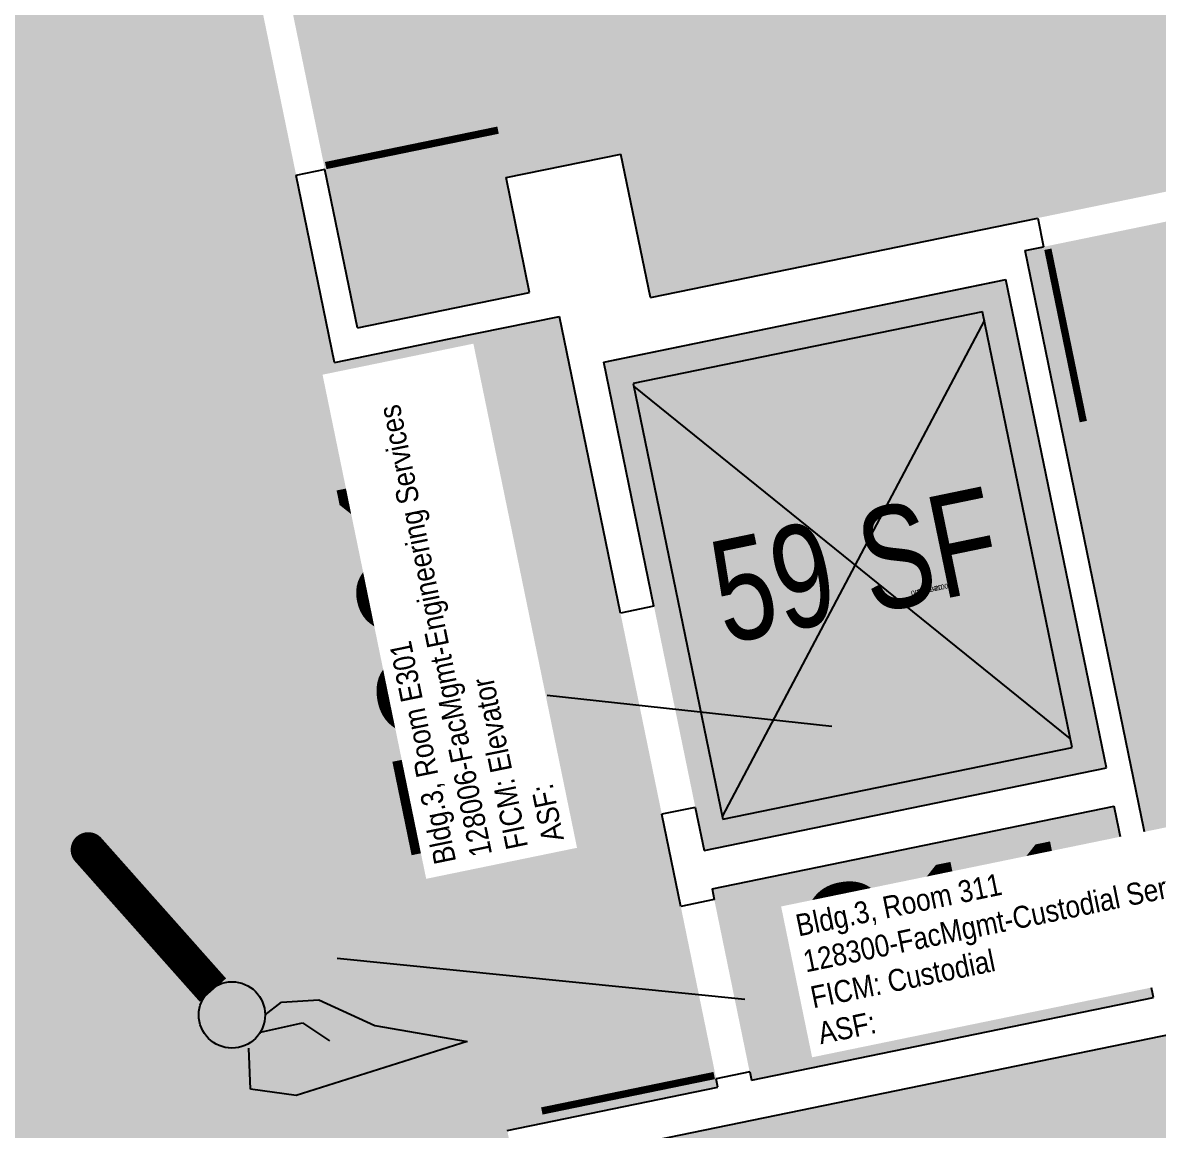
# Model space of a CAD drawing. Header units: inches. Extents: x 69197310 to 69201220, y 27671033 to 27674904.
# Drawn here: x 69198253.9 to 69198486.2, y 27672669.9 to 27672896.5 of the extents above; entities that cross this region are included whole.
import ezdxf
from ezdxf.enums import TextEntityAlignment as Align

# ---------------------------------------------------------------- set-up
doc = ezdxf.new("R2010")
doc.units = ezdxf.units.IN
doc.header["$LTSCALE"] = 100
doc.header["$MEASUREMENT"] = 0
doc.layers.get('0').update_dxf_attribs({"linetype": 'CONTINUOUS'})
for name, color, linetype in [('A-DOOR', 2, 'CONTINUOUS'), ('A-FLOR', 3, 'CONTINUOUS'), ('A-IDEN-ICON', 4, 'CONTINUOUS'), ('A-IDEN-RNUM', 7, 'CONTINUOUS'), ('A-IDEN-SNUM', 4, 'CONTINUOUS'), ('A-IDEN-VNUM', 4, 'CONTINUOUS'), ('A-WALL', 5, 'CONTINUOUS'), ('AREA-TEXT', 3, 'CONTINUOUS'), ('Rooms-Category-Color', 7, 'CONTINUOUS'), ('Rooms-College-Color', 7, 'CONTINUOUS'), ('Rooms-Department-Color', 7, 'CONTINUOUS'), ('Rooms-Division-Color', 7, 'CONTINUOUS'), ('Rooms-Information', 7, 'CONTINUOUS')]:
    doc.layers.add(name, color=color, linetype=linetype)
doc.styles.add('CP_AREA', font='arial.ttf', dxfattribs={"height": 15})
doc.styles.add('CP_ROOMSNUMBER', font='arial.ttf', dxfattribs={"height": 1})
doc.styles.add('CP_ROOMVNUMBER', font='arial.ttf', dxfattribs={"width": 0.85, "height": 0.075})

# ---------------------------------------------------------------- blocks, each defined once
blk = doc.blocks.new('CPCUST')
for p, q in [((0.02968, -0.03408), (0.03759, -0.03024)), ((0.03759, -0.03024), (0.05334, -0.03237)), ((0.05334, -0.03237), (0.07452, -0.04789)), ((0.02622, -0.04085), (0.04458, -0.04056)), ((0.04458, -0.04056), (0.05434, -0.05052)), ((0.01711, -0.0639), (0.02001, -0.04662)), ((0.07452, -0.04789), (0.11174, -0.06252)), ((0.11174, -0.06252), (0.03577, -0.07045)), ((0.03577, -0.07045), (0.01711, -0.0639))]:
    blk.add_line(p, q)
at = {"const_width": 0.015}
blk.add_lwpolyline([(-0.03, 0.05), (0.01, -0.01928)], dxfattribs=at)
at = {"const_width": 0.0075}
blk.add_lwpolyline([(-0.03325, 0.04812, 1), (-0.02675, 0.05188, 1)], format="xyb", close=True, dxfattribs=at)
blk.add_circle((0.01582, -0.03127), 0.01414)

msp = doc.modelspace()

# ---------------------------------------------------------------- hatches: boundary and pattern name
at = {"layer": 'Rooms-Category-Color', "true_color": 0xadadad}
for points in [[(69199816.4, 27673358.05), (69199828.68, 27673298.3), (69198309.48, 27672986.04), (69198314.32, 27672962.53), (69198284.89, 27672956.48), (69198286.1, 27672950.6), (69198292.02, 27672951.82), (69198317.69, 27672826.93), (69198363.68, 27672836.38), (69198396.1, 27672678.68), (69198353, 27672669.82), (69198362.16, 27672625.25), (69198279.88, 27672608.34), (69198270.22, 27672655.36), (69198240.77, 27672649.31), (69198208.86, 27672804.56), (69198235.31, 27672810), (69198209.64, 27672934.89), (69198215.59, 27672936.11), (69198214.38, 27672941.99), (69198184.92, 27672935.93), (69198180.09, 27672959.44), (69198130.19, 27672949.18), (69198125.72, 27672970.93), (69198119.84, 27672969.73), (69198124.31, 27672947.97), (69197542.48, 27672828.38), (69197530.2, 27672888.13), (69198112.3, 27673007.59), (69198112.6, 27673004.99), (69198118.47, 27673006.2), (69198118.11, 27673008.94)], [(69198458.93, 27672849.83), (69198524.55, 27672863.32), (69198555.76, 27672711.5), (69198490.13, 27672698.01)], [(69198372.75, 27672827.02), (69198455.03, 27672843.93), (69198475.57, 27672744.02), (69198393.29, 27672727.11)], [(69198394.9, 27672719.27), (69198477.18, 27672736.18), (69198485.23, 27672697), (69198402.95, 27672680.09)], [(69198396.86, 27672534.64), (69198454.21, 27672552.39), (69198439.45, 27672607.48), (69198445.19, 27672609.26), (69198456.99, 27672562.67), (69198619.49, 27672612.95), (69198617.52, 27672618.63), (69198672.96, 27672635.78), (69198643.25, 27672721.31), (69198363.47, 27672663.81)]]:
    msp.add_hatch(color=253, dxfattribs=at).paths.add_polyline_path(points)
at = {"layer": 'Rooms-Category-Color', "true_color": 0xe3c5e1}
msp.add_hatch(color=254, dxfattribs=at).paths.add_polyline_path([(69198316.57, 27672981.37), (69198321.4, 27672957.86), (69198297.89, 27672953.03), (69198322.36, 27672834.01), (69198357.58, 27672841.25), (69198352.75, 27672864.76), (69198376.25, 27672869.59), (69198382.29, 27672840.21), (69198496.79, 27672863.74), (69198495.69, 27672869.64), (69198498.63, 27672870.25), (69198493.8, 27672893.75), (69198711.25, 27672938.45), (69198710.85, 27672940.41), (69198737.3, 27672945.85), (69198713.24, 27673062.9)])
at = {"layer": 'Rooms-College-Color', "true_color": 0xadadad}
for points in [[(69199816.4, 27673358.05), (69199828.68, 27673298.3), (69198309.48, 27672986.04), (69198314.32, 27672962.53), (69198284.89, 27672956.48), (69198286.1, 27672950.6), (69198292.02, 27672951.82), (69198317.69, 27672826.93), (69198363.68, 27672836.38), (69198396.1, 27672678.68), (69198353, 27672669.82), (69198362.16, 27672625.25), (69198279.88, 27672608.34), (69198270.22, 27672655.36), (69198240.77, 27672649.31), (69198208.86, 27672804.56), (69198235.31, 27672810), (69198209.64, 27672934.89), (69198215.59, 27672936.11), (69198214.38, 27672941.99), (69198184.92, 27672935.93), (69198180.09, 27672959.44), (69198130.19, 27672949.18), (69198125.72, 27672970.93), (69198119.84, 27672969.73), (69198124.31, 27672947.97), (69197542.48, 27672828.38), (69197530.2, 27672888.13), (69198112.3, 27673007.59), (69198112.6, 27673004.99), (69198118.47, 27673006.2), (69198118.11, 27673008.94)], [(69198458.93, 27672849.83), (69198524.55, 27672863.32), (69198555.76, 27672711.5), (69198490.13, 27672698.01)], [(69198372.75, 27672827.02), (69198455.03, 27672843.93), (69198475.57, 27672744.02), (69198393.29, 27672727.11)], [(69198394.9, 27672719.27), (69198477.18, 27672736.18), (69198485.23, 27672697), (69198402.95, 27672680.09)], [(69198396.86, 27672534.64), (69198454.21, 27672552.39), (69198439.45, 27672607.48), (69198445.19, 27672609.26), (69198456.99, 27672562.67), (69198619.49, 27672612.95), (69198617.52, 27672618.63), (69198672.96, 27672635.78), (69198643.25, 27672721.31), (69198363.47, 27672663.81)]]:
    msp.add_hatch(color=253, dxfattribs=at).paths.add_polyline_path(points)
at = {"layer": 'Rooms-College-Color', "true_color": 0xfa9ba3}
msp.add_hatch(color=241, dxfattribs=at).paths.add_polyline_path([(69198316.57, 27672981.37), (69198321.4, 27672957.86), (69198297.89, 27672953.03), (69198322.36, 27672834.01), (69198357.58, 27672841.25), (69198352.75, 27672864.76), (69198376.25, 27672869.59), (69198382.29, 27672840.21), (69198496.79, 27672863.74), (69198495.69, 27672869.64), (69198498.63, 27672870.25), (69198493.8, 27672893.75), (69198711.25, 27672938.45), (69198710.85, 27672940.41), (69198737.3, 27672945.85), (69198713.24, 27673062.9)])
at = {"layer": 'Rooms-Department-Color', "true_color": 0xacacac}
for points in [[(69199816.4, 27673358.05), (69199828.68, 27673298.3), (69198309.48, 27672986.04), (69198314.32, 27672962.53), (69198284.89, 27672956.48), (69198286.1, 27672950.6), (69198292.02, 27672951.82), (69198317.69, 27672826.93), (69198363.68, 27672836.38), (69198396.1, 27672678.68), (69198353, 27672669.82), (69198362.16, 27672625.25), (69198279.88, 27672608.34), (69198270.22, 27672655.36), (69198240.77, 27672649.31), (69198208.86, 27672804.56), (69198235.31, 27672810), (69198209.64, 27672934.89), (69198215.59, 27672936.11), (69198214.38, 27672941.99), (69198184.92, 27672935.93), (69198180.09, 27672959.44), (69198130.19, 27672949.18), (69198125.72, 27672970.93), (69198119.84, 27672969.73), (69198124.31, 27672947.97), (69197542.48, 27672828.38), (69197530.2, 27672888.13), (69198112.3, 27673007.59), (69198112.6, 27673004.99), (69198118.47, 27673006.2), (69198118.11, 27673008.94)], [(69198458.93, 27672849.83), (69198524.55, 27672863.32), (69198555.76, 27672711.5), (69198490.13, 27672698.01)], [(69198372.75, 27672827.02), (69198455.03, 27672843.93), (69198475.57, 27672744.02), (69198393.29, 27672727.11)], [(69198394.9, 27672719.27), (69198477.18, 27672736.18), (69198485.23, 27672697), (69198402.95, 27672680.09)], [(69198396.86, 27672534.64), (69198454.21, 27672552.39), (69198439.45, 27672607.48), (69198445.19, 27672609.26), (69198456.99, 27672562.67), (69198619.49, 27672612.95), (69198617.52, 27672618.63), (69198672.96, 27672635.78), (69198643.25, 27672721.31), (69198363.47, 27672663.81)]]:
    msp.add_hatch(color=253, dxfattribs=at).paths.add_polyline_path(points)
at = {"layer": 'Rooms-Department-Color', "true_color": 0xfa9ba3}
msp.add_hatch(color=241, dxfattribs=at).paths.add_polyline_path([(69198316.57, 27672981.37), (69198321.4, 27672957.86), (69198297.89, 27672953.03), (69198322.36, 27672834.01), (69198357.58, 27672841.25), (69198352.75, 27672864.76), (69198376.25, 27672869.59), (69198382.29, 27672840.21), (69198496.79, 27672863.74), (69198495.69, 27672869.64), (69198498.63, 27672870.25), (69198493.8, 27672893.75), (69198711.25, 27672938.45), (69198710.85, 27672940.41), (69198737.3, 27672945.85), (69198713.24, 27673062.9)])
at = {"layer": 'Rooms-Division-Color', "true_color": 0xadadad}
for points in [[(69199816.4, 27673358.05), (69199828.68, 27673298.3), (69198309.48, 27672986.04), (69198314.32, 27672962.53), (69198284.89, 27672956.48), (69198286.1, 27672950.6), (69198292.02, 27672951.82), (69198317.69, 27672826.93), (69198363.68, 27672836.38), (69198396.1, 27672678.68), (69198353, 27672669.82), (69198362.16, 27672625.25), (69198279.88, 27672608.34), (69198270.22, 27672655.36), (69198240.77, 27672649.31), (69198208.86, 27672804.56), (69198235.31, 27672810), (69198209.64, 27672934.89), (69198215.59, 27672936.11), (69198214.38, 27672941.99), (69198184.92, 27672935.93), (69198180.09, 27672959.44), (69198130.19, 27672949.18), (69198125.72, 27672970.93), (69198119.84, 27672969.73), (69198124.31, 27672947.97), (69197542.48, 27672828.38), (69197530.2, 27672888.13), (69198112.3, 27673007.59), (69198112.6, 27673004.99), (69198118.47, 27673006.2), (69198118.11, 27673008.94)], [(69198458.93, 27672849.83), (69198524.55, 27672863.32), (69198555.76, 27672711.5), (69198490.13, 27672698.01)], [(69198372.75, 27672827.02), (69198455.03, 27672843.93), (69198475.57, 27672744.02), (69198393.29, 27672727.11)], [(69198394.9, 27672719.27), (69198477.18, 27672736.18), (69198485.23, 27672697), (69198402.95, 27672680.09)], [(69198396.86, 27672534.64), (69198454.21, 27672552.39), (69198439.45, 27672607.48), (69198445.19, 27672609.26), (69198456.99, 27672562.67), (69198619.49, 27672612.95), (69198617.52, 27672618.63), (69198672.96, 27672635.78), (69198643.25, 27672721.31), (69198363.47, 27672663.81)]]:
    msp.add_hatch(color=253, dxfattribs=at).paths.add_polyline_path(points)
at = {"layer": 'Rooms-Division-Color', "true_color": 0xfa9ba3}
msp.add_hatch(color=241, dxfattribs=at).paths.add_polyline_path([(69198316.57, 27672981.37), (69198321.4, 27672957.86), (69198297.89, 27672953.03), (69198322.36, 27672834.01), (69198357.58, 27672841.25), (69198352.75, 27672864.76), (69198376.25, 27672869.59), (69198382.29, 27672840.21), (69198496.79, 27672863.74), (69198495.69, 27672869.64), (69198498.63, 27672870.25), (69198493.8, 27672893.75), (69198711.25, 27672938.45), (69198710.85, 27672940.41), (69198737.3, 27672945.85), (69198713.24, 27673062.9)])

# ---------------------------------------------------------------- linework, layer by layer
at = {"layer": 'A-DOOR'}
for points in [[(69198315.86, 27672867.23, 1.5, 1.5, 0), (69198351.12, 27672874.48, 0, 0, 0), (69198350.97, 27672875.21, 0, 0, 0.414214), (69198307.29, 27672901.46, 0, 0, 0.414214)], [(69198463.61, 27672850.11, 1.5, 1.5, 0), (69198470.85, 27672814.85, 0, 0, 0), (69198471.59, 27672815, 0, 0, 0.414214), (69198497.83, 27672858.67, 0, 0, 0.414214)], [(69198395.34, 27672681.05, 1.5, 1.5, 0), (69198360.07, 27672673.8, 0, 0, 0), (69198359.92, 27672674.54, 0, 0, -0.414214), (69198389.71, 27672715.88, 0, 0, -0.414214)]]:
    msp.add_lwpolyline(points, format="xyseb", dxfattribs=at)
at = {"layer": 'A-FLOR'}
for p, q in [((69198450.26, 27672837.33), (69198378.76, 27672822.64)), ((69198468.59, 27672748.2), (69198450.26, 27672837.33)), ((69198450.62, 27672835.59), (69198396.97, 27672734.06)), ((69198378.76, 27672822.64), (69198397.08, 27672733.5)), ((69198468.23, 27672749.95), (69198378.87, 27672822.08)), ((69198397.08, 27672733.5), (69198468.59, 27672748.2))]:
    msp.add_line(p, q, dxfattribs=at)
at = {"layer": 'A-IDEN-ICON'}
msp.add_line((69198318.2, 27672705.04), (69198401.59, 27672696.65), dxfattribs=at)
at = {"layer": 'A-IDEN-VNUM'}
msp.add_lwpolyline([(69198361.2, 27672758.91), (69198419.38, 27672752.52)], dxfattribs=at)
at = {"layer": 'A-WALL'}
for p, q in [((69198352.75, 27672864.76), (69198376.25, 27672869.59)), ((69198382.29, 27672840.21), (69198376.25, 27672869.59)), ((69198315.69, 27672866.43), (69198309.72, 27672865.2)), ((69198322.36, 27672834.01), (69198315.69, 27672866.43)), ((69198317.69, 27672826.93), (69198309.81, 27672865.22)), ((69198357.58, 27672841.25), (69198352.75, 27672864.76)), ((69198382.29, 27672840.21), (69198461.53, 27672856.49)), ((69198461.53, 27672856.49), (69198462.74, 27672850.62)), ((69198458.93, 27672849.83), (69198462.74, 27672850.62)), ((69198490.13, 27672698.01), (69198458.93, 27672849.83)), ((69198372.75, 27672827.02), (69198455.03, 27672843.93)), ((69198373.73, 27672827.22), (69198454.06, 27672843.73)), ((69198475.57, 27672744.02), (69198455.03, 27672843.93)), ((69198322.36, 27672834.01), (69198357.58, 27672841.25)), ((69198341.15, 27672831.75), (69198363.68, 27672836.38)), ((69198376.17, 27672775.65), (69198363.68, 27672836.38)), ((69198317.69, 27672826.93), (69198341.15, 27672831.75)), ((69198383.02, 27672777.06), (69198372.75, 27672827.02)), ((69198383.02, 27672777.06), (69198376.17, 27672775.65)), ((69198393.29, 27672727.11), (69198475.57, 27672744.02)), ((69198391.48, 27672735.92), (69198384.62, 27672734.51)), ((69198391.48, 27672735.92), (69198393.29, 27672727.11)), ((69198394.9, 27672719.27), (69198477.18, 27672736.18)), ((69198485.23, 27672697), (69198477.18, 27672736.18)), ((69198388.5, 27672715.63), (69198384.62, 27672734.51)), ((69198363.47, 27672663.81), (69198643.25, 27672721.31)), ((69198394.9, 27672719.27), (69198395.36, 27672717.04)), ((69198395.36, 27672717.04), (69198388.5, 27672715.63)), ((69198402.95, 27672680.09), (69198485.23, 27672697)), ((69198402.61, 27672681.78), (69198395.75, 27672680.37)), ((69198396.1, 27672678.68), (69198395.75, 27672680.37)), ((69198402.61, 27672681.78), (69198402.95, 27672680.09)), ((69198353, 27672669.82), (69198396.1, 27672678.68))]:
    msp.add_line(p, q, dxfattribs=at)

# ---------------------------------------------------------------- block references
at = {"layer": 'A-IDEN-ICON', "xscale": 480.000000001744, "yscale": 480.000000001744, "zscale": 480.000000001744, "rotation": 11.61504921915751}
msp.add_blockref('CPCUST', (69198286.22, 27672706.63), dxfattribs=at)

# ---------------------------------------------------------------- texts
at = {"layer": 'A-IDEN-RNUM', "style": 'CP_ROOMSNUMBER', "width": 0.85}
for s, p in [('E301-00', (69198439.42, 27672780.47)), ('0311-00', (69198440.66, 27672708.07))]:
    msp.add_text(s, height=1, rotation=11.615, dxfattribs=at).set_placement(p, align=Align.MIDDLE)
at = {"layer": 'A-IDEN-SNUM', "style": 'CP_ROOMSNUMBER', "width": 0.85}
for s, p in [('0030E30100', (69198439.42, 27672780.47)), ('0030031100', (69198440.66, 27672708.07))]:
    msp.add_text(s, height=1, rotation=11.615, dxfattribs=at).set_placement(p, align=Align.MIDDLE)
at = {"layer": 'A-IDEN-VNUM', "style": 'CP_ROOMVNUMBER', "width": 0.85}
for s, rotation, p in [('E301', 101.615, (69198340.67, 27672769.07)), ('311', 11.615, (69198444.58, 27672708.88))]:
    msp.add_text(s, height=31.5, rotation=rotation, dxfattribs=at).set_placement(p, align=Align.MIDDLE)
at = {"layer": 'AREA-TEXT', "style": 'CP_AREA', "width": 0.75}
for s, p in [('59 SF', (69198424.16, 27672785.52)), ('23 SF', (69198440.07, 27672708.14))]:
    msp.add_text(s, height=21, rotation=11.6779, dxfattribs=at).set_placement(p, align=Align.MIDDLE_CENTER)

# ---------------------------------------------------------------- next in the draw order: texts
at = {"layer": 'Rooms-Information', "char_height": 4.5, "width": 100.8, "attachment_point": 7, "style": 'CP_ROOMVNUMBER', "bg_fill": 3, "box_fill_scale": 1.5, "bg_fill_color": 256, "bg_fill_true_color": 13158600, "bg_fill_transparency": 0}
for s, insert, rotation in [('Bldg.3, Room E301^M^J128006-FacMgmt-Engineering Services^M^JFICM: Elevator^M^JASF: ', (69198364.68, 27672729.41), 101.615), ('Bldg.3, Room 311^M^J128300-FacMgmt-Custodial Services^M^JFICM: Custodial^M^JASF: ', (69198417.14, 27672687.38), 11.615)]:
    msp.add_mtext(s, dxfattribs=dict(at, insert=insert, rotation=rotation))

doc.saveas('drawing.dxf')
